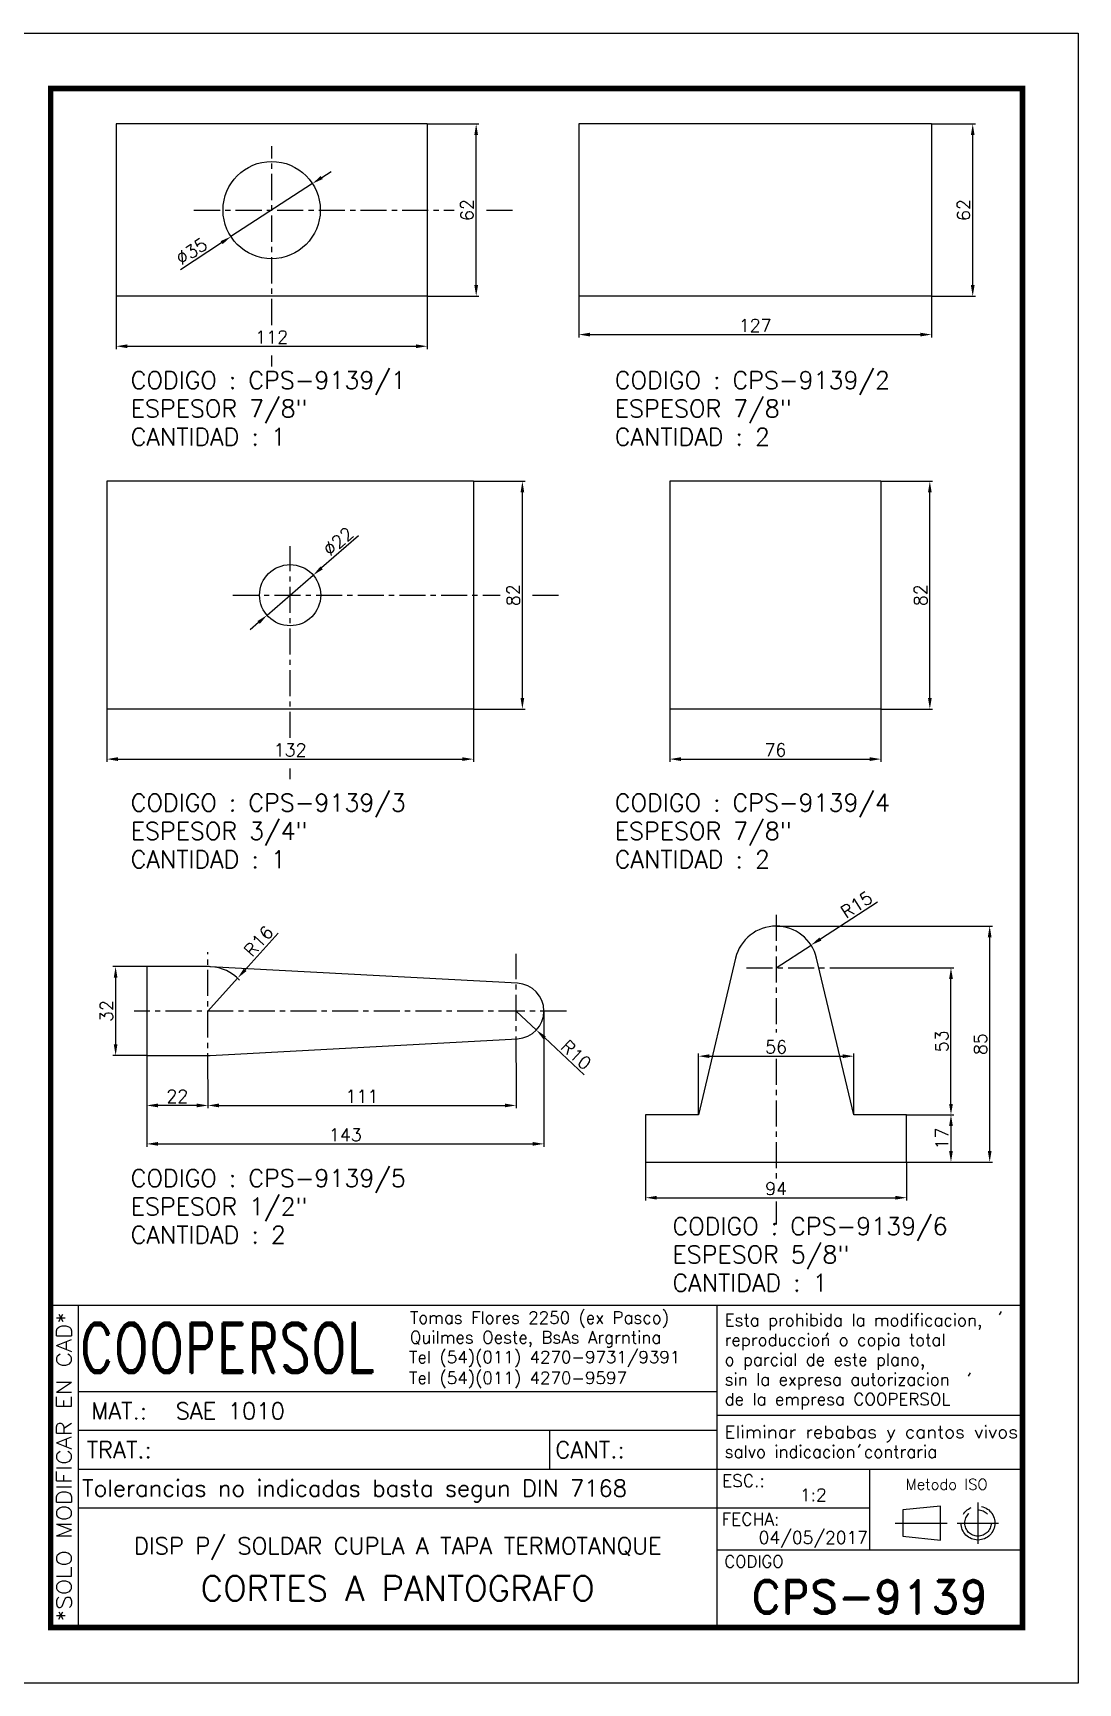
# Model space of a CAD drawing. Extents: x -13768 to 18086, y -10615 to 1188.
# Drawn here: x 3614 to 3990, y 594 to 1188 of the extents above; entities that cross this region are included whole.
import ezdxf
from ezdxf.enums import TextEntityAlignment as Align

# ---------------------------------------------------------------- set-up
doc = ezdxf.new("R2010")
doc.units = 0
doc.header["$LTSCALE"] = 7.5
doc.header["$MEASUREMENT"] = 0
doc.linetypes.add('CENTER', pattern=[2, 1.25, -0.25, 0.25, -0.25])
doc.layers.get('0').update_dxf_attribs({"linetype": 'CONTINUOUS'})
doc.layers.get('DEFPOINTS').update_dxf_attribs({"linetype": 'CONTINUOUS'})
for name, color, linetype in [('1', 1, 'CENTER'), ('CL', 1, 'CENTER'), ('CO', 3, 'CONTINUOUS')]:
    doc.layers.add(name, color=color, linetype=linetype)
doc.styles.add('ROMAND', font='ROMAND')
doc.styles.add('ROMANS', font='ROMANS.SHX')
doc.dimstyles.new('2', dxfattribs={"dimscale": 2, "dimtxt": 2.3, "dimasz": 2, "dimexe": 0.5, "dimexo": 0.0625, "dimgap": 0.5, "dimtad": 1, "dimdec": 4, "dimdsep": 46, "dimtxsty": 'ROMANS', "dimcen": -2, "dimclrt": 7, "dimadec": 0, "dimazin": 0, "dimtfac": 0.869565, "dimtdec": 4, "dimtmove": 0, "dimatfit": 3, "dimfxl": 1, "dimtolj": 1, "dimarcsym": 0})

# ---------------------------------------------------------------- blocks, each defined once
blk = doc.blocks.new('A4G')
blk.add_line((0, 148.5), (9.75, 148.5))
blk.add_lwpolyline([(0, 297), (210, 297), (210, 0), (0, 0)], close=True)
at = {"const_width": 1}
blk.add_lwpolyline([(25, 287), (200, 287), (200, 10), (25, 10)], close=True, dxfattribs=at)
blk = doc.blocks.new('COOPERSOLROT-02')
for p, q in [((0, 58), (175, 58)), ((0, 0), (0, 58)), ((5, 0), (5, 58)), ((120, 0), (120, 58)), ((175, 0), (175, 58)), ((5, 42.5), (120, 42.5)), ((120, 38.19), (175, 38.19)), ((5, 35.5), (120, 35.5)), ((89.89, 28.5), (89.89, 35.5)), ((5, 28.5), (175, 28.5)), ((147.5, 14), (147.5, 28.5)), ((147.5, 21.5), (5, 21.5)), ((120, 14), (175, 14)), ((0, 0), (175, 0))]:
    blk.add_line(p, q)
at = {"color": 1, "linetype": 'CENTER'}
blk.add_line((166.98, 22.51), (166.98, 15.06), dxfattribs=at)
for points in [[(152.09, 18.79), (161.93, 18.79)], [(163.26, 18.79), (170.71, 18.79)]]:
    blk.add_lwpolyline(points, dxfattribs=at)
at = {"layer": '1'}
for points in [[(170.85, 56.26), (171.21, 56.85)], [(139.66, 52.43), (140.02, 53.02)], [(165.28, 45.22), (165.64, 45.81)], [(145.46, 32.42), (145.82, 33.01)]]:
    blk.add_lwpolyline(points, dxfattribs=at)
blk.add_lwpolyline([(160.25, 18.79), (160.25, 21.83), (153.47, 21.16), (153.47, 16.41), (160.25, 15.74)], close=True, dxfattribs=at)
for radius in [3.05, 2.37]:
    blk.add_circle((166.98, 18.79), radius, dxfattribs=at)
at = {"style": 'ROMANS', "width": 0.996387}
blk.add_text('*SOLO MODIFICAR EN CAD*', height=2.7, rotation=90, dxfattribs=at).set_placement((3.77, 1.09), (3.77, 56.81), align=Align.FIT)
at = {"style": 'ROMAND', "width": 0.75}
blk.add_text('COOPERSOL', height=9, dxfattribs=at).set_placement((5.26, 45.85))
at = {"style": 'ROMANS'}
for s, p in [('MAT.:', (7.32, 37.47)), ('TRAT.:', (6.5, 30.47)), ('CANT.:', (90.89, 30.47)), ('Tolerancias no indicadas basta segun DIN 7168', (5.7, 23.56))]:
    blk.add_text(s, height=3, dxfattribs=at).set_placement(p)
for tag, height, style, p in [('CONJUNTO', 2.3, 'ROMANS', (62.5, 17.5)), ('SUBCONJUNTO', 3, 'ROMANS', (62.5, 11.5)), ('DENOMINACION', 4.5, 'ROMANS', (62.5, 4.75)), ('COD-PLA', 6, 'ROMAND', (147.5, 5.5))]:
    blk.add_attdef(tag, text='', height=height, dxfattribs=dict(style=style)).set_placement(p, align=Align.MIDDLE)
at = {"layer": '1', "style": 'ROMANS'}
for s, height, p in [('Tomas Flores 2250 (ex Pasco)', 2.2, (64.69, 54.68)), ('Esta prohibida la modificacion,', 2.2, (121.36, 54.23)), ('Quilmes Oeste, BsAs Argrntina', 2.2, (64.69, 51.12)), ('reproduccion o copia total', 2.2, (121.36, 50.67)), ('Tel (54)(011) 4270-9731/9391', 2.2, (64.55, 47.56)), ('o parcial de este plano,', 2.2, (121.36, 47.11)), ('Tel (54)(011) 4270-9597', 2.2, (64.55, 43.83)), ('sin la expresa autorizacion ', 2.2, (121.36, 43.55)), ('de la empresa COOPERSOL', 2.2, (121.36, 39.99)), ('salvo indicacion contraria', 2.2, (121.36, 30.54)), ('ESC.:', 2.25, (120.89, 25.29)), ('FECHA:', 2.25, (120.81, 18.36)), ('CODIGO', 2.16, (121.33, 10.78))]:
    blk.add_text(s, height=height, dxfattribs=at).set_placement(p)
at = {"layer": '1', "style": 'ROMANS', "width": 0.96139}
blk.add_text('Eliminar rebabas y cantos vivos', height=2.2, dxfattribs=at).set_placement((121.34, 34.1), (174.21, 34.1), align=Align.FIT)
at = {"layer": '1', "style": 'ROMANS'}
blk.add_text('Metodo ISO', height=1.948, dxfattribs=at).set_placement((161.34, 25.77), align=Align.MIDDLE)
for tag, p in [('MAT', (22.51, 37.47)), ('TRAT', (22.51, 30.47)), ('CANT', (106.49, 30.47))]:
    blk.add_attdef(tag, p, '', height=3, dxfattribs=at)
for tag, p in [('ESC', (137.33, 22.73)), ('FECHA', (137.33, 15.06))]:
    blk.add_attdef(tag, text='', height=2.25, dxfattribs=at).set_placement(p, align=Align.CENTER)
blk = doc.blocks.new('*D305')
at = {"layer": 'CO', "color": 0, "lineweight": -2}
for p, q in [((3643.61, 1093.12), (3643.61, 1074.23)), ((3755.61, 1093.12), (3755.61, 1074.23)), ((3647.61, 1075.23), (3751.61, 1075.23))]:
    blk.add_line(p, q, dxfattribs=at)
at = {"layer": 'CO', "color": 0}
for points in [[(3647.61, 1075.9), (3647.61, 1074.57), (3643.61, 1075.23)], [(3751.61, 1075.9), (3751.61, 1074.57), (3755.61, 1075.23)]]:
    blk.add_solid(points, dxfattribs=at)
at = {"layer": 'DEFPOINTS', "color": 0}
for p in [(3643.61, 1093.25), (3755.61, 1093.25), (3755.61, 1075.23)]:
    blk.add_point(p, dxfattribs=at)
at = {"layer": 'CO', "color": 7, "insert": (3699.61, 1078.53), "char_height": 4.6, "attachment_point": 5, "style": 'ROMANS'}
blk.add_mtext('\\A1;112', dxfattribs=at)
blk = doc.blocks.new('*D306')
at = {"layer": 'CO', "color": 0, "lineweight": -2}
for p, q in [((3755.73, 1155.25), (3774.26, 1155.25)), ((3773.26, 1097.25), (3773.26, 1151.25)), ((3755.73, 1093.25), (3774.26, 1093.25))]:
    blk.add_line(p, q, dxfattribs=at)
at = {"layer": 'CO', "color": 0}
for points in [[(3772.59, 1151.25), (3773.92, 1151.25), (3773.26, 1155.25)], [(3772.59, 1097.25), (3773.92, 1097.25), (3773.26, 1093.25)]]:
    blk.add_solid(points, dxfattribs=at)
at = {"layer": 'DEFPOINTS', "color": 0}
for p in [(3755.61, 1155.25), (3773.26, 1155.25), (3755.61, 1093.25)]:
    blk.add_point(p, dxfattribs=at)
at = {"layer": 'CO', "color": 7, "insert": (3769.96, 1124.25), "char_height": 4.6, "attachment_point": 5, "rotation": 90, "style": 'ROMANS'}
blk.add_mtext('\\A1;62', dxfattribs=at)
blk = doc.blocks.new('*D307')
at = {"layer": 'CO', "color": 0, "lineweight": -2}
for p, q in [((3717.63, 1135.97), (3720.98, 1138.15)), ((3714.28, 1133.79), (3684.94, 1114.71)), ((3666.82, 1102.92), (3681.58, 1112.53))]:
    blk.add_line(p, q, dxfattribs=at)
at = {"layer": 'CO', "color": 0}
for points in [[(3717.27, 1136.53), (3717.99, 1135.41), (3714.28, 1133.79)], [(3681.22, 1113.08), (3681.95, 1111.97), (3684.94, 1114.71)]]:
    blk.add_solid(points, dxfattribs=at)
at = {"layer": 'DEFPOINTS', "color": 0}
for p in [(3714.28, 1133.79), (3684.94, 1114.71)]:
    blk.add_point(p, dxfattribs=at)
at = {"layer": 'CO', "color": 7, "insert": (3670.73, 1109.4), "char_height": 4.6, "attachment_point": 5, "rotation": 33.04027, "style": 'ROMANS'}
blk.add_mtext('\\A1;∅35', dxfattribs=at)
blk = doc.blocks.new('*D308')
at = {"layer": 'CO', "color": 0, "lineweight": -2}
for p, q in [((3810.23, 1093.12), (3810.23, 1078.43)), ((3937.23, 1093.12), (3937.23, 1078.43)), ((3814.23, 1079.43), (3933.23, 1079.43))]:
    blk.add_line(p, q, dxfattribs=at)
at = {"layer": 'CO', "color": 0}
for points in [[(3814.23, 1080.1), (3814.23, 1078.76), (3810.23, 1079.43)], [(3933.23, 1080.1), (3933.23, 1078.76), (3937.23, 1079.43)]]:
    blk.add_solid(points, dxfattribs=at)
at = {"layer": 'DEFPOINTS', "color": 0}
for p in [(3810.23, 1093.25), (3937.23, 1093.25), (3937.23, 1079.43)]:
    blk.add_point(p, dxfattribs=at)
at = {"layer": 'CO', "color": 7, "insert": (3873.73, 1082.73), "char_height": 4.6, "attachment_point": 5, "style": 'ROMANS'}
blk.add_mtext('\\A1;127', dxfattribs=at)
blk = doc.blocks.new('*D309')
at = {"layer": 'CO', "color": 0, "lineweight": -2}
for p, q in [((3937.36, 1155.25), (3953.08, 1155.25)), ((3952.08, 1097.25), (3952.08, 1151.25)), ((3937.36, 1093.25), (3953.08, 1093.25))]:
    blk.add_line(p, q, dxfattribs=at)
at = {"layer": 'CO', "color": 0}
for points in [[(3951.41, 1151.25), (3952.75, 1151.25), (3952.08, 1155.25)], [(3951.41, 1097.25), (3952.75, 1097.25), (3952.08, 1093.25)]]:
    blk.add_solid(points, dxfattribs=at)
at = {"layer": 'DEFPOINTS', "color": 0}
for p in [(3937.23, 1155.25), (3952.08, 1155.25), (3937.23, 1093.25)]:
    blk.add_point(p, dxfattribs=at)
at = {"layer": 'CO', "color": 7, "insert": (3948.78, 1124.25), "char_height": 4.6, "attachment_point": 5, "rotation": 90, "style": 'ROMANS'}
blk.add_mtext('\\A1;62', dxfattribs=at)
blk = doc.blocks.new('*D310')
at = {"layer": 'CO', "color": 0, "lineweight": -2}
for p, q in [((3640.25, 944.49), (3640.25, 925.6)), ((3772.25, 944.49), (3772.25, 925.6)), ((3644.25, 926.6), (3768.25, 926.6))]:
    blk.add_line(p, q, dxfattribs=at)
at = {"layer": 'CO', "color": 0}
for points in [[(3644.25, 927.27), (3644.25, 925.93), (3640.25, 926.6)], [(3768.25, 927.27), (3768.25, 925.93), (3772.25, 926.6)]]:
    blk.add_solid(points, dxfattribs=at)
at = {"layer": 'DEFPOINTS', "color": 0}
for p in [(3640.25, 944.61), (3772.25, 944.61), (3772.25, 926.6)]:
    blk.add_point(p, dxfattribs=at)
at = {"layer": 'CO', "color": 7, "insert": (3706.25, 929.9), "char_height": 4.6, "attachment_point": 5, "style": 'ROMANS'}
blk.add_mtext('\\A1;132', dxfattribs=at)
blk = doc.blocks.new('*D311')
at = {"layer": 'CO', "color": 0, "lineweight": -2}
for p, q in [((3772.38, 1026.61), (3790.9, 1026.61)), ((3789.9, 948.61), (3789.9, 1022.61)), ((3772.38, 944.61), (3790.9, 944.61))]:
    blk.add_line(p, q, dxfattribs=at)
at = {"layer": 'CO', "color": 0}
for points in [[(3789.23, 1022.61), (3790.57, 1022.61), (3789.9, 1026.61)], [(3789.23, 948.61), (3790.57, 948.61), (3789.9, 944.61)]]:
    blk.add_solid(points, dxfattribs=at)
at = {"layer": 'DEFPOINTS', "color": 0}
for p in [(3772.25, 1026.61), (3789.9, 1026.61), (3772.25, 944.61)]:
    blk.add_point(p, dxfattribs=at)
at = {"layer": 'CO', "color": 7, "insert": (3786.6, 985.61), "char_height": 4.6, "attachment_point": 5, "rotation": 90, "style": 'ROMANS'}
blk.add_mtext('\\A1;82', dxfattribs=at)
blk = doc.blocks.new('*D312')
at = {"layer": 'CO', "color": 0, "lineweight": -2}
for p, q in [((3730.91, 1006.96), (3717.59, 995.43)), ((3697.94, 978.41), (3714.57, 992.81)), ((3694.91, 975.8), (3691.89, 973.18))]:
    blk.add_line(p, q, dxfattribs=at)
at = {"layer": 'CO', "color": 0}
for points in [[(3717.16, 995.94), (3718.03, 994.93), (3714.57, 992.81)], [(3694.48, 976.3), (3695.35, 975.29), (3697.94, 978.41)]]:
    blk.add_solid(points, dxfattribs=at)
at = {"layer": 'DEFPOINTS', "color": 0}
for p in [(3714.57, 992.81), (3697.94, 978.41)]:
    blk.add_point(p, dxfattribs=at)
at = {"layer": 'CO', "color": 7, "insert": (3723.6, 1005), "char_height": 4.6, "attachment_point": 5, "rotation": 40.88633, "style": 'ROMANS'}
blk.add_mtext('\\A1;∅22', dxfattribs=at)
blk = doc.blocks.new('*D313')
at = {"layer": 'CO', "color": 0, "lineweight": -2}
for p, q in [((3842.99, 944.49), (3842.99, 925.6)), ((3918.99, 944.49), (3918.99, 925.6)), ((3846.99, 926.6), (3914.99, 926.6))]:
    blk.add_line(p, q, dxfattribs=at)
at = {"layer": 'CO', "color": 0}
for points in [[(3846.99, 927.27), (3846.99, 925.93), (3842.99, 926.6)], [(3914.99, 927.27), (3914.99, 925.93), (3918.99, 926.6)]]:
    blk.add_solid(points, dxfattribs=at)
at = {"layer": 'DEFPOINTS', "color": 0}
for p in [(3842.99, 944.61), (3918.99, 944.61), (3918.99, 926.6)]:
    blk.add_point(p, dxfattribs=at)
at = {"layer": 'CO', "color": 7, "insert": (3880.99, 929.9), "char_height": 4.6, "attachment_point": 5, "style": 'ROMANS'}
blk.add_mtext('\\A1;76', dxfattribs=at)
blk = doc.blocks.new('*D314')
at = {"layer": 'CO', "color": 0, "lineweight": -2}
for p, q in [((3919.12, 1026.61), (3937.64, 1026.61)), ((3936.64, 948.61), (3936.64, 1022.61)), ((3919.12, 944.61), (3937.64, 944.61))]:
    blk.add_line(p, q, dxfattribs=at)
at = {"layer": 'CO', "color": 0}
for points in [[(3935.97, 1022.61), (3937.31, 1022.61), (3936.64, 1026.61)], [(3935.97, 948.61), (3937.31, 948.61), (3936.64, 944.61)]]:
    blk.add_solid(points, dxfattribs=at)
at = {"layer": 'DEFPOINTS', "color": 0}
for p in [(3918.99, 1026.61), (3936.64, 1026.61), (3918.99, 944.61)]:
    blk.add_point(p, dxfattribs=at)
at = {"layer": 'CO', "color": 7, "insert": (3933.34, 985.61), "char_height": 4.6, "attachment_point": 5, "rotation": 90, "style": 'ROMANS'}
blk.add_mtext('\\A1;82', dxfattribs=at)
blk = doc.blocks.new('*D315')
at = {"layer": 'CO', "color": 0, "lineweight": -2}
for p, q in [((3787.63, 817.26), (3787.63, 800.92)), ((3676.63, 811.22), (3676.63, 800.92)), ((3680.63, 801.92), (3783.63, 801.92))]:
    blk.add_line(p, q, dxfattribs=at)
at = {"layer": 'CO', "color": 0}
for points in [[(3680.63, 802.59), (3680.63, 801.25), (3676.63, 801.92)], [(3783.63, 802.59), (3783.63, 801.25), (3787.63, 801.92)]]:
    blk.add_solid(points, dxfattribs=at)
at = {"layer": 'DEFPOINTS', "color": 0}
for p in [(3787.63, 817.38), (3676.63, 811.35), (3787.63, 801.92)]:
    blk.add_point(p, dxfattribs=at)
at = {"layer": 'CO', "color": 7, "insert": (3732.13, 805.22), "char_height": 4.6, "attachment_point": 5, "style": 'ROMANS'}
blk.add_mtext('\\A1;111', dxfattribs=at)
blk = doc.blocks.new('*D316')
at = {"layer": 'CO', "color": 0, "lineweight": -2}
for p, q in [((3654.63, 819.77), (3654.63, 800.92)), ((3676.63, 811.22), (3676.63, 800.92)), ((3672.63, 801.92), (3658.63, 801.92))]:
    blk.add_line(p, q, dxfattribs=at)
at = {"layer": 'CO', "color": 0}
for points in [[(3658.63, 802.59), (3658.63, 801.25), (3654.63, 801.92)], [(3672.63, 802.59), (3672.63, 801.25), (3676.63, 801.92)]]:
    blk.add_solid(points, dxfattribs=at)
at = {"layer": 'DEFPOINTS', "color": 0}
for p in [(3654.63, 819.9), (3676.63, 811.35), (3654.63, 801.92)]:
    blk.add_point(p, dxfattribs=at)
at = {"layer": 'CO', "color": 7, "insert": (3665.63, 805.22), "char_height": 4.6, "attachment_point": 5, "style": 'ROMANS'}
blk.add_mtext('\\A1;22', dxfattribs=at)
blk = doc.blocks.new('*D317')
at = {"layer": 'CO', "color": 0, "lineweight": -2}
for p, q in [((3654.51, 851.9), (3642.41, 851.9)), ((3643.41, 847.9), (3643.41, 823.9)), ((3654.51, 819.9), (3642.41, 819.9))]:
    blk.add_line(p, q, dxfattribs=at)
at = {"layer": 'CO', "color": 0}
for points in [[(3642.74, 847.9), (3644.07, 847.9), (3643.41, 851.9)], [(3642.74, 823.9), (3644.07, 823.9), (3643.41, 819.9)]]:
    blk.add_solid(points, dxfattribs=at)
at = {"layer": 'DEFPOINTS', "color": 0}
for p in [(3654.63, 851.9), (3643.41, 819.9), (3654.63, 819.9)]:
    blk.add_point(p, dxfattribs=at)
at = {"layer": 'CO', "color": 7, "insert": (3640.11, 835.9), "char_height": 4.6, "attachment_point": 5, "rotation": 90, "style": 'ROMANS'}
blk.add_mtext('\\A1;32', dxfattribs=at)
blk = doc.blocks.new('*D318')
at = {"layer": 'CO', "color": 0, "lineweight": -2}
for p, q in [((3787.63, 835.9), (3794.93, 829.06)), ((3812.09, 812.98), (3797.85, 826.33))]:
    blk.add_line(p, q, dxfattribs=at)
at = {"layer": 'CO', "color": 0}
blk.add_solid([(3798.31, 826.81), (3797.39, 825.84), (3794.93, 829.06)], dxfattribs=at)
at = {"layer": 'DEFPOINTS', "color": 0}
for p in [(3787.63, 835.9), (3794.93, 829.06)]:
    blk.add_point(p, dxfattribs=at)
at = {"layer": 'CO', "color": 7, "insert": (3809.3, 820.12), "char_height": 4.6, "attachment_point": 5, "rotation": 316.86321, "style": 'ROMANS'}
blk.add_mtext('\\A1;R10', dxfattribs=at)
blk = doc.blocks.new('*D319')
at = {"layer": 'CO', "color": 0, "lineweight": -2}
for p, q in [((3701.99, 863.97), (3690.04, 850.74)), ((3676.63, 835.9), (3687.36, 847.77))]:
    blk.add_line(p, q, dxfattribs=at)
blk.add_arc((3676.63, 835.9), 16, 44.32222, 86.4538, dxfattribs=at)
at = {"layer": 'CO', "color": 0}
blk.add_solid([(3689.55, 851.19), (3690.54, 850.29), (3687.36, 847.77)], dxfattribs=at)
at = {"layer": 'DEFPOINTS', "color": 0}
for p in [(3687.36, 847.77), (3676.63, 835.9)]:
    blk.add_point(p, dxfattribs=at)
at = {"layer": 'CO', "color": 7, "insert": (3694.91, 861.05), "char_height": 4.6, "attachment_point": 5, "rotation": 47.90321, "style": 'ROMANS'}
blk.add_mtext('\\A1;R16', dxfattribs=at)
blk = doc.blocks.new('*D320')
at = {"layer": 'CO', "color": 0, "lineweight": -2}
for p, q in [((3797.63, 835.77), (3797.63, 787.08)), ((3654.63, 819.77), (3654.63, 787.08)), ((3658.63, 788.08), (3793.63, 788.08))]:
    blk.add_line(p, q, dxfattribs=at)
at = {"layer": 'CO', "color": 0}
for points in [[(3658.63, 788.75), (3658.63, 787.42), (3654.63, 788.08)], [(3793.63, 788.75), (3793.63, 787.42), (3797.63, 788.08)]]:
    blk.add_solid(points, dxfattribs=at)
at = {"layer": 'DEFPOINTS', "color": 0}
for p in [(3797.63, 835.9), (3654.63, 819.9), (3797.63, 788.08)]:
    blk.add_point(p, dxfattribs=at)
at = {"layer": 'CO', "color": 7, "insert": (3726.13, 791.38), "char_height": 4.6, "attachment_point": 5, "style": 'ROMANS'}
blk.add_mtext('\\A1;143', dxfattribs=at)
blk = doc.blocks.new('*D321')
at = {"layer": 'CO', "color": 0, "lineweight": -2}
for p, q in [((3928.4, 798.5), (3945.25, 798.5)), ((3944.25, 794.5), (3944.25, 785.5)), ((3928.4, 781.5), (3945.25, 781.5))]:
    blk.add_line(p, q, dxfattribs=at)
at = {"layer": 'CO', "color": 0}
for points in [[(3943.58, 794.5), (3944.92, 794.5), (3944.25, 798.5)], [(3943.58, 785.5), (3944.92, 785.5), (3944.25, 781.5)]]:
    blk.add_solid(points, dxfattribs=at)
at = {"layer": 'DEFPOINTS', "color": 0}
for p in [(3928.27, 798.5), (3928.27, 781.5), (3944.25, 781.5)]:
    blk.add_point(p, dxfattribs=at)
at = {"layer": 'CO', "color": 7, "insert": (3940.95, 790), "char_height": 4.6, "attachment_point": 5, "rotation": 90, "style": 'ROMANS'}
blk.add_mtext('\\A1;17', dxfattribs=at)
blk = doc.blocks.new('*D322')
at = {"layer": 'CO', "color": 0, "lineweight": -2}
for p, q in [((3907.73, 851.5), (3945.25, 851.5)), ((3944.25, 802.5), (3944.25, 847.5)), ((3928.4, 798.5), (3945.25, 798.5))]:
    blk.add_line(p, q, dxfattribs=at)
at = {"layer": 'CO', "color": 0}
for points in [[(3943.58, 847.5), (3944.92, 847.5), (3944.25, 851.5)], [(3943.58, 802.5), (3944.92, 802.5), (3944.25, 798.5)]]:
    blk.add_solid(points, dxfattribs=at)
at = {"layer": 'DEFPOINTS', "color": 0}
for p in [(3907.61, 851.5), (3944.25, 851.5), (3928.27, 798.5)]:
    blk.add_point(p, dxfattribs=at)
at = {"layer": 'CO', "color": 7, "insert": (3940.95, 825), "char_height": 4.6, "attachment_point": 5, "rotation": 90, "style": 'ROMANS'}
blk.add_mtext('\\A1;53', dxfattribs=at)
blk = doc.blocks.new('*D323')
at = {"layer": 'CO', "color": 0, "lineweight": -2}
for p, q in [((3881.4, 866.5), (3959.19, 866.5)), ((3958.19, 785.5), (3958.19, 862.5)), ((3928.4, 781.5), (3959.19, 781.5))]:
    blk.add_line(p, q, dxfattribs=at)
at = {"layer": 'CO', "color": 0}
for points in [[(3957.52, 862.5), (3958.86, 862.5), (3958.19, 866.5)], [(3957.52, 785.5), (3958.86, 785.5), (3958.19, 781.5)]]:
    blk.add_solid(points, dxfattribs=at)
at = {"layer": 'DEFPOINTS', "color": 0}
for p in [(3881.27, 866.5), (3958.19, 866.5), (3928.27, 781.5)]:
    blk.add_point(p, dxfattribs=at)
at = {"layer": 'CO', "color": 7, "insert": (3954.89, 824), "char_height": 4.6, "attachment_point": 5, "rotation": 90, "style": 'ROMANS'}
blk.add_mtext('\\A1;85', dxfattribs=at)
blk = doc.blocks.new('*D324')
at = {"layer": 'CO', "color": 0, "lineweight": -2}
for p, q in [((3917.84, 875.16), (3897.23, 861.82)), ((3881.27, 851.5), (3893.87, 859.65))]:
    blk.add_line(p, q, dxfattribs=at)
at = {"layer": 'CO', "color": 0}
blk.add_solid([(3896.86, 862.38), (3897.59, 861.26), (3893.87, 859.65)], dxfattribs=at)
at = {"layer": 'DEFPOINTS', "color": 0}
for p in [(3893.87, 859.65), (3881.27, 851.5)]:
    blk.add_point(p, dxfattribs=at)
at = {"layer": 'CO', "color": 7, "insert": (3910.24, 874.17), "char_height": 4.6, "attachment_point": 5, "rotation": 32.90284, "style": 'ROMANS'}
blk.add_mtext('\\A1;R15', dxfattribs=at)
blk = doc.blocks.new('*D325')
at = {"layer": 'CO', "color": 0, "lineweight": -2}
for p, q in [((3853.27, 798.62), (3853.27, 820.65)), ((3909.27, 798.62), (3909.27, 820.65)), ((3857.27, 819.65), (3905.27, 819.65))]:
    blk.add_line(p, q, dxfattribs=at)
at = {"layer": 'CO', "color": 0}
for points in [[(3857.27, 820.32), (3857.27, 818.99), (3853.27, 819.65)], [(3905.27, 820.32), (3905.27, 818.99), (3909.27, 819.65)]]:
    blk.add_solid(points, dxfattribs=at)
at = {"layer": 'DEFPOINTS', "color": 0}
for p in [(3909.27, 819.65), (3853.27, 798.5), (3909.27, 798.5)]:
    blk.add_point(p, dxfattribs=at)
at = {"layer": 'CO', "color": 7, "insert": (3881.27, 822.95), "char_height": 4.6, "attachment_point": 5, "style": 'ROMANS'}
blk.add_mtext('\\A1;56', dxfattribs=at)
blk = doc.blocks.new('*D326')
at = {"layer": 'CO', "color": 0, "lineweight": -2}
for p, q in [((3834.27, 781.37), (3834.27, 767.7)), ((3928.27, 781.37), (3928.27, 767.7)), ((3838.27, 768.7), (3924.27, 768.7))]:
    blk.add_line(p, q, dxfattribs=at)
at = {"layer": 'CO', "color": 0}
for points in [[(3838.27, 769.36), (3838.27, 768.03), (3834.27, 768.7)], [(3924.27, 769.36), (3924.27, 768.03), (3928.27, 768.7)]]:
    blk.add_solid(points, dxfattribs=at)
at = {"layer": 'DEFPOINTS', "color": 0}
for p in [(3834.27, 781.5), (3928.27, 781.5), (3928.27, 768.7)]:
    blk.add_point(p, dxfattribs=at)
at = {"layer": 'CO', "color": 7, "insert": (3881.27, 772), "char_height": 4.6, "attachment_point": 5, "style": 'ROMANS'}
blk.add_mtext('\\A1;94', dxfattribs=at)

msp = doc.modelspace()

# ---------------------------------------------------------------- linework, layer by layer
for p, q in [((3755.60817, 1155.24847), (3643.60817, 1155.24847)), ((3643.60817, 1155.24847), (3643.60817, 1093.24847)), ((3755.60817, 1155.24847), (3755.60817, 1093.24847)), ((3937.23328, 1155.24847), (3810.23328, 1155.24847)), ((3810.23328, 1155.24847), (3810.23328, 1093.24847)), ((3937.23328, 1155.24847), (3937.23328, 1093.24847)), ((3755.60817, 1093.24847), (3643.60817, 1093.24847)), ((3937.23328, 1093.24847), (3810.23328, 1093.24847)), ((3772.25426, 1026.61452), (3640.25426, 1026.61452)), ((3640.25426, 1026.61452), (3640.25426, 944.61452)), ((3772.25426, 1026.61452), (3772.25426, 944.61452)), ((3918.99206, 1026.61452), (3842.99206, 1026.61452)), ((3842.99206, 1026.61452), (3842.99206, 944.61452)), ((3918.99206, 1026.61452), (3918.99206, 944.61452)), ((3772.25426, 944.61452), (3640.25426, 944.61452)), ((3918.99206, 944.61452), (3842.99206, 944.61452)), ((3654.6343, 851.89784), (3654.6343, 819.89784)), ((3676.6343, 851.89784), (3654.6343, 851.89784)), ((3788.17484, 845.88322), (3677.49916, 851.87445)), ((3866.68039, 854.96264), (3853.27471, 798.49771)), ((3909.27471, 798.49771), (3895.86904, 854.96264)), ((3677.49916, 819.92123), (3788.17484, 825.91246)), ((3654.6343, 819.89784), (3676.6343, 819.89784)), ((3834.27471, 798.49771), (3834.27471, 781.49771)), ((3853.27471, 798.49771), (3834.27471, 798.49771)), ((3928.27471, 798.49771), (3909.27471, 798.49771)), ((3928.27471, 781.49771), (3928.27471, 798.49771)), ((3834.27471, 781.49771), (3928.27471, 781.49771))]:
    msp.add_line(p, q)
for centre, radius in [((3699.60817, 1124.24847), 17.5), ((3706.25426, 985.61452), 11)]:
    msp.add_circle(centre, radius)
for centre, radius, start, end in [((3881.27471, 851.49771), 15, 13.35566183, 166.64433817), ((3676.6343, 835.89784), 16, 86.90142066, 90), ((3787.6343, 835.89784), 10, 273.09857934, 86.90142066), ((3676.6343, 835.89784), 16, 270, 273.09857934)]:
    msp.add_arc(centre, radius, start, end)
at = {"layer": 'CL'}
for p, q in [((3699.60817, 1082.8765), (3699.60817, 1147.31213)), ((3671.63335, 1124.24847), (3765.27402, 1124.24847)), ((3776.91712, 1124.24847), (3786.88534, 1124.24847)), ((3699.60817, 1067.95847), (3699.60817, 1071.85847)), ((3706.25426, 934.24256), (3706.25426, 1003.24641)), ((3685.60658, 985.61452), (3781.92011, 985.61452)), ((3793.56321, 985.61452), (3804.58911, 985.61452)), ((3706.25426, 919.32453), (3706.25426, 923.22453)), ((3881.27471, 870.57854), (3881.27471, 828.17237)), ((3676.6343, 811.34982), (3676.6343, 857.06796)), ((3787.6343, 817.38232), (3787.6343, 856.53129)), ((3870.60857, 851.49771), (3907.60561, 851.49771)), ((3805.7306, 835.89784), (3650.10059, 835.89784)), ((3881.27471, 818.73411), (3881.27471, 775.63667)), ((3881.27471, 767.2987), (3881.27471, 759.10276))]:
    msp.add_line(p, q, dxfattribs=at)

# ---------------------------------------------------------------- block references
at = {"xscale": 2, "yscale": 2, "zscale": 2}
msp.add_blockref('A4G', (3570, 594), dxfattribs=at)
ref = msp.add_blockref('COOPERSOLROT-02', (3620, 614), dxfattribs=dict(xscale=2, yscale=2, zscale=2))
ref.add_attrib('COD-PLA', 'CPS-9139', dxfattribs={"height": 12, "style": 'ROMAND'}).set_placement((3915, 625), align=Align.MIDDLE)
ref.add_attrib('FECHA', '04/05/2017', dxfattribs={"layer": '1', "height": 4.5, "style": 'ROMANS'}).set_placement((3894.66936, 644.122), align=Align.CENTER)
ref.add_attrib('MAT', 'SAE 1010', (3665.01059, 688.9363), dxfattribs={"layer": '1', "height": 6, "style": 'ROMANS'})
ref.add_attrib('ESC', '1:2', dxfattribs={"layer": '1', "height": 4.5, "style": 'ROMANS'}).set_placement((3894.66936, 659.45709), align=Align.CENTER)
ref.add_attrib('DENOMINACION', 'CORTES A PANTOGRAFO', dxfattribs={"height": 9, "style": 'ROMANS'}).set_placement((3745, 628.07563), align=Align.MIDDLE)
ref.add_attrib('SUBCONJUNTO', 'DISP P/ SOLDAR CUPLA A TAPA TERMOTANQUE', dxfattribs={"height": 6, "style": 'ROMANS'}).set_placement((3745, 642.95569), align=Align.MIDDLE)

# ---------------------------------------------------------------- texts
at = {"layer": 'CO', "style": 'ROMANS'}
for s, p in [('CODIGO : CPS-9139/1', (3648.83651, 1059.84086)), ('CODIGO : CPS-9139/2', (3823.17914, 1059.84086)), ('ESPESOR 7/8"', (3648.83651, 1049.64086)), ('ESPESOR 7/8"', (3823.17914, 1049.64086)), ('CANTIDAD : 1', (3648.83651, 1039.44086)), ('CANTIDAD : 2', (3823.17914, 1039.44086)), ('CODIGO : CPS-9139/3', (3648.83651, 907.76743)), ('CODIGO : CPS-9139/4', (3823.17914, 907.76743)), ('ESPESOR 3/4"', (3648.83651, 897.56743)), ('ESPESOR 7/8"', (3823.17914, 897.56743)), ('CANTIDAD : 1', (3648.83651, 887.36743)), ('CANTIDAD : 2', (3823.17914, 887.36743)), ('CODIGO : CPS-9139/5', (3648.83651, 772.61418)), ('ESPESOR 1/2"', (3648.83651, 762.41418)), ('CODIGO : CPS-9139/6', (3843.94355, 755.31455)), ('CANTIDAD : 2', (3648.83651, 752.21418)), ('ESPESOR 5/8"', (3843.94355, 745.11455)), ('CANTIDAD : 1', (3843.94355, 734.91455))]:
    msp.add_text(s, height=6.3, dxfattribs=at).set_placement(p)

# ---------------------------------------------------------------- dimensions: what is measured, and where the dimension line sits
at = {"layer": 'CO'}
for base, p1, p2, picture, middle in [((3773.25553, 1155.24847), (3755.60817, 1093.24847), (3755.60817, 1155.24847), '*D306', (3769.95553, 1124.24847)), ((3952.07965, 1155.24847), (3937.23328, 1093.24847), (3937.23328, 1155.24847), '*D309', (3948.77965, 1124.24847)), ((3789.90162, 1026.61452), (3772.25426, 944.61452), (3772.25426, 1026.61452), '*D311', (3786.60162, 985.61452)), ((3936.63942, 1026.61452), (3918.99206, 944.61452), (3918.99206, 1026.61452), '*D314', (3933.33942, 985.61452)), ((3958.19061, 866.49771), (3928.27471, 781.49771), (3881.27471, 866.49771), '*D323', (3954.89061, 823.99771)), ((3643.40563, 819.89784), (3654.6343, 851.89784), (3654.6343, 819.89784), '*D317', (3640.10563, 835.89784)), ((3944.25081, 851.49771), (3928.27471, 798.49771), (3907.60561, 851.49771), '*D322', (3940.95081, 824.99771)), ((3944.25081, 781.49771), (3928.27471, 798.49771), (3928.27471, 781.49771), '*D321', (3940.95081, 789.99771))]:
    dim = msp.add_linear_dim(base=base, p1=p1, p2=p2, angle=90, dimstyle='2', dxfattribs=at)
    dim.commit()
    dim.dimension.update_dxf_attribs({"geometry": picture, "text_midpoint": middle})
for p1, p2, picture, middle in [((3714.2782, 1133.78996), (3684.93814, 1114.70697), '*D307', (3670.72824, 1109.40134)), ((3697.93816, 978.41436), (3714.57037, 992.81469), '*D312', (3723.60286, 1005.00013))]:
    dim = msp.add_diameter_dim_2p(p1=p1, p2=p2, dimstyle='2', dxfattribs=at)
    dim.commit()
    dim.dimension.update_dxf_attribs({"geometry": picture, "text_midpoint": middle})
for base, p1, p2, picture, middle in [((3755.60817, 1075.23396), (3643.60817, 1093.24847), (3755.60817, 1093.24847), '*D305', (3699.60817, 1078.53396)), ((3937.23328, 1079.43077), (3810.23328, 1093.24847), (3937.23328, 1093.24847), '*D308', (3873.73328, 1082.73077)), ((3772.25426, 926.60002), (3640.25426, 944.61452), (3772.25426, 944.61452), '*D310', (3706.25426, 929.90002)), ((3918.99206, 926.60002), (3842.99206, 944.61452), (3918.99206, 944.61452), '*D313', (3880.99206, 929.90002)), ((3797.6343, 788.08193), (3654.6343, 819.89784), (3797.6343, 835.89784), '*D320', (3726.1343, 791.38193)), ((3909.27471, 819.65271), (3853.27471, 798.49771), (3909.27471, 798.49771), '*D325', (3881.27471, 822.95271)), ((3654.6343, 801.91979), (3676.6343, 811.34982), (3654.6343, 819.89784), '*D316', (3665.6343, 805.21979)), ((3787.6343, 801.91979), (3676.6343, 811.34982), (3787.6343, 817.38232), '*D315', (3732.1343, 805.21979)), ((3928.27471, 768.69541), (3834.27471, 781.49771), (3928.27471, 781.49771), '*D326', (3881.27471, 771.99541))]:
    dim = msp.add_linear_dim(base=base, p1=p1, p2=p2, dimstyle='2', dxfattribs=at)
    dim.commit()
    dim.dimension.update_dxf_attribs({"geometry": picture, "text_midpoint": middle})
for center, mpoint, picture, middle in [((3881.27471, 851.49771), (3893.86861, 859.64595), '*D324', (3912.03655, 871.4006)), ((3787.6343, 835.89784), (3794.93153, 829.06042), '*D318', (3807.04695, 817.70841))]:
    dim = msp.add_radius_dim(center=center, mpoint=mpoint, dimstyle='2', dxfattribs=at)
    dim.commit()
    dim.dimension.update_dxf_attribs({"geometry": picture, "text_midpoint": middle, "dimtype": 164})
dim = msp.add_radius_dim(center=(3676.6343, 835.89784), mpoint=(3687.36046, 847.77006), dimstyle='2', dxfattribs=at)
dim.commit()
dim.dimension.update_dxf_attribs({"geometry": '*D319', "text_midpoint": (3694.91013, 861.04893)})

doc.saveas('drawing.dxf')
